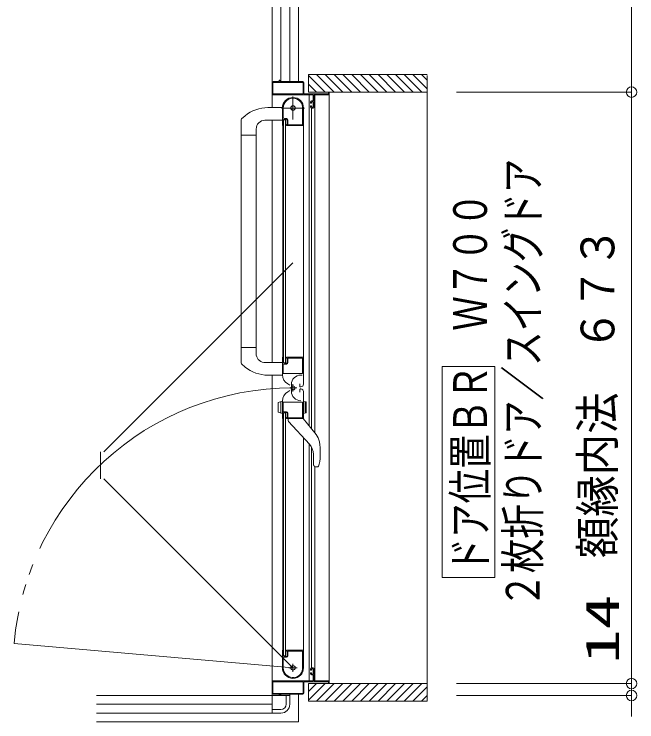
# Model space of a CAD drawing. Units: millimetres on the paper. Extents: x -305 to 305, y -152 to 152.
# Drawn here: x -48.11 to -12.68, y 8.57 to 48.84 of the extents above; entities that cross this region are included whole.
import ezdxf
from ezdxf.enums import TextEntityAlignment as Align

# ---------------------------------------------------------------- set-up
doc = ezdxf.new("R2010")
doc.units = ezdxf.units.MM
doc.linetypes.add('LONG_CHAIN', pattern=[21, 18, -1, 1, -1])
doc.linetypes.add('LONG_DOUBLE_CHAIN', pattern=[21.8, 18, -1, 0.6, -0.6, 0.6, -1])
doc.layers.add('0-0_0', color=7, linetype='Continuous', lineweight=9)
doc.layers.add('0-1_VIEW0001', color=7, linetype='Continuous', lineweight=9)
doc.styles.add('ＭＳ ゴシック', font='')
doc.styles.get('ＭＳ ゴシック').set_extended_font_data('MS Gothic')

# ---------------------------------------------------------------- blocks, each defined once
blk = doc.blocks.new('_ORIGIN')
at = {"layer": '0-0_0'}
blk.add_line((0, 0), (-1, 0), dxfattribs=at)
blk.add_circle((0, 0), 0.5, dxfattribs=at)

msp = doc.modelspace()

# ---------------------------------------------------------------- linework, layer by layer
at = {"layer": '0-0_0'}
for p, q in [((-12.984, 79.474), (-12.984, 45.004)), ((-22.945, 44.404), (-12.984, 44.404)), ((-22.945, 44.404), (-12.984, 44.404)), ((-12.984, 43.804), (-12.984, 11.354)), ((-12.984, 10.754), (-12.984, 16.001)), ((-12.984, 11.354), (-12.984, 11.954)), ((-22.945, 10.754), (-12.984, 10.754)), ((-22.945, 10.754), (-12.984, 10.754)), ((-12.984, 10.754), (-12.984, 10.074)), ((-22.945, 10.074), (-12.984, 10.074)), ((-12.984, 9.474), (-12.984, 8.874))]:
    msp.add_line(p, q, dxfattribs=at)
at = {"layer": '0-1_VIEW0001', "linetype": 'LONG_DOUBLE_CHAIN'}
for p, q in [((-31.934, 81.574), (-31.934, 44.999)), ((-32.249, 34.695), (-43.01, 23.935)), ((-43.21, 23.935), (-43.21, 22.409)), ((-32.249, 11.649), (-43.01, 22.409)), ((-48.114, 13.037), (-32.249, 11.649)), ((-31.934, 10.149), (-31.934, 8.574)), ((-43.434, 8.574), (-31.934, 8.574))]:
    msp.add_line(p, q, dxfattribs=at)
at = {"layer": '0-1_VIEW0001'}
for p, q in [((-33.434, 44.949), (-33.434, 81.074)), ((-32.934, 44.999), (-32.934, 80.074)), ((-32.434, 44.999), (-32.434, 80.074)), ((-32.434, 80.074), (-32.434, 44.999)), ((-24.609, 45.399), (-31.359, 45.399)), ((-31.359, 44.399), (-31.359, 45.399)), ((-30.41, 44.399), (-31.359, 45.349)), ((-29.91, 44.399), (-30.909, 45.399)), ((-29.41, 44.399), (-30.409, 45.399)), ((-28.91, 44.399), (-29.909, 45.399)), ((-28.409, 44.399), (-29.409, 45.399)), ((-27.909, 44.399), (-28.909, 45.399)), ((-27.409, 44.399), (-28.409, 45.399)), ((-26.909, 44.399), (-27.909, 45.399)), ((-26.409, 44.399), (-27.409, 45.399)), ((-25.909, 44.399), (-26.909, 45.399)), ((-25.414, 44.399), (-26.414, 45.399)), ((-24.919, 44.399), (-25.919, 45.399)), ((-24.609, 44.583), (-25.424, 45.399)), ((-24.609, 45.078), (-24.929, 45.399)), ((-24.609, 45.348), (-24.609, 9.749)), ((-33.434, 44.951), (-33.434, 43.524)), ((-33.389, 44.314), (-33.389, 44.939)), ((-33.384, 44.999), (-33.049, 44.999)), ((-33.374, 44.954), (-31.694, 44.954)), ((-33.034, 45.014), (-33.034, 45.064)), ((-33.024, 45.074), (-33.004, 45.074)), ((-32.994, 45.064), (-32.994, 45.014)), ((-32.979, 44.999), (-31.684, 44.999)), ((-31.679, 44.939), (-31.679, 44.314)), ((-31.634, 44.949), (-31.634, 44.314)), ((-30.91, 44.399), (-31.359, 44.849)), ((-31.694, 44.299), (-33.374, 44.299)), ((-31.619, 44.299), (-30.249, 44.299)), ((-24.609, 44.399), (-31.359, 44.399)), ((-30.234, 44.314), (-30.234, 44.384)), ((-30.184, 44.384), (-30.184, 44.264)), ((-31.114, 44.249), (-33.409, 44.249)), ((-31.328, 25.403), (-31.328, 44.249)), ((-31.199, 43.899), (-31.114, 43.899)), ((-31.099, 43.914), (-31.099, 44.234)), ((-31.049, 44.234), (-31.049, 43.549)), ((-30.199, 44.249), (-31.034, 44.249)), ((-31.011, 25.019), (-31.011, 44.249)), ((-30.184, 10.899), (-30.184, 44.249)), ((-33.677, 43.523), (-32.859, 43.526)), ((-32.849, 42.514), (-32.849, 43.499)), ((-32.804, 42.969), (-32.804, 43.499)), ((-31.699, 43.572), (-31.699, 42.559)), ((-31.649, 43.499), (-31.649, 29.324)), ((-31.249, 43.794), (-31.249, 43.849)), ((-31.249, 43.549), (-31.249, 43.614)), ((-31.214, 43.779), (-31.234, 43.779)), ((-31.234, 43.629), (-31.214, 43.629)), ((-31.199, 43.839), (-31.199, 43.794)), ((-31.199, 43.614), (-31.199, 43.569)), ((-31.099, 43.499), (-31.199, 43.499)), ((-31.188, 25.234), (-31.188, 43.499)), ((-31.114, 43.854), (-31.184, 43.854)), ((-31.184, 43.554), (-31.114, 43.554)), ((-31.099, 43.569), (-31.099, 43.839)), ((-35.199, 41.948), (-35.199, 42.809)), ((-34.973, 43.062), (-35.172, 42.878)), ((-33.844, 42.803), (-32.849, 42.803)), ((-33.434, 42.799), (-33.434, 29.024)), ((-32.684, 42.824), (-32.784, 42.824)), ((-32.784, 28.999), (-32.784, 42.824)), ((-32.634, 42.849), (-32.759, 42.849)), ((-32.614, 42.894), (-32.729, 42.894)), ((-32.684, 28.999), (-32.684, 42.824)), ((-32.584, 42.574), (-32.584, 42.799)), ((-32.539, 42.559), (-32.539, 42.819)), ((-34.344, 41.948), (-34.344, 42.303)), ((-32.834, 29.324), (-32.834, 42.499)), ((-32.808, 42.499), (-32.834, 42.499)), ((-32.786, 42.52), (-32.795, 42.506)), ((-32.624, 42.528), (-32.624, 42.534)), ((-32.614, 42.506), (-32.622, 42.52)), ((-31.659, 42.499), (-32.601, 42.499)), ((-31.709, 42.549), (-32.529, 42.549)), ((-35.199, 41.948), (-35.199, 29.013)), ((-34.344, 41.948), (-35.199, 41.948)), ((-34.349, 41.948), (-34.349, 29.874)), ((-34.344, 29.874), (-35.199, 29.874)), ((-34.344, 29.874), (-34.344, 29.519)), ((-33.914, 29.024), (-32.859, 29.024)), ((-32.849, 29.309), (-32.849, 28.322)), ((-32.834, 29.324), (-32.808, 29.324)), ((-32.795, 29.316), (-32.786, 29.302)), ((-32.784, 28.999), (-32.684, 28.999)), ((-32.624, 29.289), (-32.624, 29.295)), ((-32.622, 29.302), (-32.614, 29.316)), ((-31.649, 29.324), (-32.601, 29.324)), ((-32.584, 29.024), (-32.584, 29.249)), ((-32.539, 29.009), (-32.539, 29.259)), ((-32.524, 29.274), (-31.709, 29.274)), ((-31.699, 29.264), (-31.699, 28.404)), ((-31.649, 29.355), (-31.649, 27.784)), ((-34.974, 28.762), (-35.172, 28.945)), ((-32.804, 28.409), (-32.804, 28.859)), ((-32.759, 28.974), (-32.634, 28.974)), ((-32.729, 28.934), (-32.614, 28.934)), ((-20.755, 28.785), (-23.755, 28.785)), ((-23.755, 16.785), (-23.755, 28.785)), ((-20.755, 16.785), (-20.755, 28.785)), ((-33.677, 28.299), (-32.859, 28.296)), ((-33.434, 9.074), (-33.434, 28.298)), ((-33.434, 28.298), (-33.434, 10.199)), ((-31.709, 28.394), (-32.789, 28.394)), ((-31.723, 28.304), (-31.803, 28.304)), ((-32.419, 27.728), (-32.549, 27.803)), ((-31.854, 27.659), (-31.854, 27.809)), ((-32.419, 27.42), (-32.549, 27.345)), ((-32.343, 27.764), (-32.343, 27.384)), ((-31.854, 27.489), (-31.854, 27.339)), ((-31.799, 27.634), (-31.829, 27.634)), ((-31.799, 27.514), (-31.829, 27.514)), ((-31.649, 25.793), (-31.649, 27.364)), ((-33.099, 26.699), (-33.099, 26.248)), ((-32.849, 26.823), (-33.044, 26.771)), ((-32.949, 26.15), (-32.949, 26.796)), ((-32.849, 25.839), (-32.849, 26.825)), ((-32.804, 26.739), (-32.804, 26.289)), ((-31.709, 26.754), (-32.789, 26.754)), ((-31.699, 25.884), (-31.699, 26.744)), ((-31.549, 26.15), (-31.549, 26.796)), ((-31.499, 26.756), (-31.499, 26.19)), ((-32.849, 26.123), (-33.044, 26.175)), ((-32.759, 26.174), (-32.634, 26.174)), ((-32.729, 26.214), (-32.614, 26.214)), ((-32.834, 25.824), (-32.834, 12.649)), ((-32.834, 25.824), (-32.808, 25.824)), ((-32.795, 25.831), (-32.786, 25.845)), ((-32.784, 26.149), (-32.784, 12.324)), ((-32.784, 26.149), (-32.684, 26.149)), ((-32.684, 26.149), (-32.684, 12.324)), ((-32.624, 25.859), (-32.624, 25.853)), ((-32.622, 25.845), (-32.614, 25.831)), ((-32.601, 25.824), (-31.659, 25.824)), ((-32.584, 26.124), (-32.584, 25.899)), ((-32.539, 26.139), (-32.539, 25.889)), ((-32.524, 25.874), (-31.709, 25.874)), ((-32.524, 25.824), (-32.524, 25.733)), ((-30.936, 24.928), (-31.674, 25.824)), ((-31.649, 26.123), (-31.525, 26.156)), ((-32.495, 25.662), (-31.317, 24.374)), ((-31.649, 11.649), (-31.649, 24.737)), ((-31.328, 10.899), (-31.328, 24.385)), ((-31.188, 11.649), (-31.188, 24.189)), ((-31.09, 23.79), (-31.09, 23.271)), ((-31.029, 23.109), (-31.027, 23.107)), ((-31.011, 10.899), (-31.011, 23.074)), ((-30.952, 23.074), (-30.87, 23.074)), ((-30.828, 23.087), (-30.8, 23.122)), ((-30.828, 23.087), (-30.828, 23.087)), ((-30.756, 23.237), (-30.8, 23.122)), ((-20.755, 16.785), (-23.755, 16.785)), ((-32.849, 12.634), (-32.849, 11.649)), ((-32.808, 12.649), (-32.834, 12.649)), ((-32.786, 12.627), (-32.795, 12.641)), ((-32.624, 12.62), (-32.624, 12.614)), ((-32.614, 12.641), (-32.622, 12.627)), ((-31.659, 12.649), (-32.601, 12.649)), ((-32.584, 12.574), (-32.584, 12.349)), ((-32.539, 12.589), (-32.539, 12.329)), ((-31.709, 12.599), (-32.529, 12.599)), ((-31.699, 11.575), (-31.699, 12.589)), ((-32.804, 12.179), (-32.804, 11.649)), ((-32.684, 12.324), (-32.784, 12.324)), ((-32.634, 12.299), (-32.759, 12.299)), ((-32.614, 12.254), (-32.729, 12.254)), ((-31.249, 11.599), (-31.249, 11.534)), ((-31.249, 11.354), (-31.249, 11.299)), ((-31.234, 11.519), (-31.214, 11.519)), ((-31.214, 11.369), (-31.234, 11.369)), ((-31.099, 11.649), (-31.199, 11.649)), ((-31.199, 11.534), (-31.199, 11.579)), ((-31.199, 11.309), (-31.199, 11.354)), ((-31.184, 11.594), (-31.114, 11.594)), ((-31.114, 11.294), (-31.184, 11.294)), ((-31.099, 11.579), (-31.099, 11.309)), ((-31.049, 10.914), (-31.049, 11.599)), ((-31.114, 10.899), (-33.409, 10.899)), ((-31.199, 11.249), (-31.114, 11.249)), ((-31.099, 11.234), (-31.099, 10.914)), ((-30.199, 10.899), (-31.034, 10.899)), ((-30.184, 10.764), (-30.184, 10.884)), ((-33.389, 10.834), (-33.389, 10.209)), ((-31.694, 10.849), (-33.374, 10.849)), ((-31.679, 10.209), (-31.679, 10.834)), ((-31.634, 10.199), (-31.634, 10.834)), ((-31.619, 10.849), (-30.249, 10.849)), ((-24.609, 10.749), (-31.359, 10.749)), ((-30.41, 10.749), (-31.359, 9.799)), ((-30.91, 10.749), (-31.359, 10.299)), ((-29.91, 10.749), (-30.909, 9.749)), ((-29.41, 10.749), (-30.409, 9.749)), ((-30.234, 10.834), (-30.234, 10.764)), ((-28.91, 10.749), (-29.909, 9.749)), ((-28.409, 10.749), (-29.409, 9.749)), ((-27.91, 10.749), (-28.909, 9.749)), ((-27.409, 10.749), (-28.409, 9.749)), ((-26.909, 10.749), (-27.909, 9.749)), ((-26.409, 10.749), (-27.409, 9.749)), ((-25.909, 10.749), (-26.909, 9.749)), ((-25.414, 10.749), (-26.414, 9.749)), ((-24.92, 10.749), (-25.919, 9.749)), ((-24.609, 10.564), (-25.425, 9.749)), ((-32.434, 10.074), (-43.434, 10.074)), ((-33.384, 10.149), (-33.049, 10.149)), ((-33.374, 10.194), (-31.694, 10.194)), ((-33.034, 10.134), (-33.034, 10.084)), ((-33.024, 10.074), (-33.004, 10.074)), ((-32.994, 10.084), (-32.994, 10.134)), ((-32.979, 10.149), (-31.684, 10.149)), ((-32.934, 10.074), (-32.934, 10.149)), ((-32.834, 10.074), (-32.434, 10.074)), ((-32.634, 10.074), (-32.634, 9.574)), ((-32.434, 10.074), (-32.434, 10.149)), ((-32.434, 10.149), (-32.434, 10.074)), ((-32.434, 10.074), (-32.434, 9.574)), ((-24.609, 10.069), (-24.93, 9.749)), ((-33.434, 9.574), (-43.434, 9.574)), ((-33.434, 9.074), (-33.434, 9.474)), ((-32.934, 9.274), (-33.434, 9.274)), ((-33.434, 9.074), (-43.434, 9.074)), ((-43.434, 9.074), (-33.434, 9.074)), ((-33.434, 9.074), (-32.934, 9.074))]:
    msp.add_line(p, q, dxfattribs=at)
at = {"layer": '0-1_VIEW0001', "linetype": 'LONG_CHAIN'}
for p, q in [((-32.249, 42.849), (-32.249, 44.149)), ((-32.899, 43.499), (-31.599, 43.499)), ((-32.249, 27.786), (-32.249, 27.361)), ((-32.037, 27.574), (-32.428, 27.574)), ((-32.249, 11.419), (-32.249, 11.879)), ((-32.019, 11.649), (-32.479, 11.649))]:
    msp.add_line(p, q, dxfattribs=at)
at = {"layer": '0-1_VIEW0001', "color": 5}
msp.add_line((-31.359, 10.749), (-24.609, 10.749), dxfattribs=at)
at = {"layer": '0-1_VIEW0001'}
for points in [[(-31.649, 26.123), (-31.649, 26.823), (-31.525, 26.79)], [(-31.082, 23.209), (-31.083, 23.214), (-31.084, 23.218), (-31.085, 23.222), (-31.086, 23.226), (-31.087, 23.23), (-31.087, 23.235), (-31.088, 23.239), (-31.089, 23.243), (-31.089, 23.248), (-31.09, 23.252), (-31.09, 23.254), (-31.09, 23.257), (-31.09, 23.259), (-31.09, 23.261), (-31.09, 23.263), (-31.09, 23.265), (-31.09, 23.267), (-31.09, 23.269), (-31.09, 23.272), (-31.09, 23.274)], [(-31.029, 23.11), (-31.03, 23.111), (-31.031, 23.112), (-31.032, 23.113), (-31.033, 23.114), (-31.034, 23.115), (-31.035, 23.116), (-31.036, 23.118), (-31.037, 23.119), (-31.038, 23.12), (-31.039, 23.122), (-31.04, 23.123), (-31.041, 23.124), (-31.042, 23.126), (-31.043, 23.127), (-31.044, 23.129), (-31.045, 23.13), (-31.046, 23.132), (-31.047, 23.134), (-31.049, 23.135), (-31.051, 23.138), (-31.053, 23.141), (-31.054, 23.145), (-31.056, 23.148), (-31.058, 23.151), (-31.06, 23.155), (-31.062, 23.158), (-31.064, 23.162), (-31.066, 23.166), (-31.068, 23.17), (-31.069, 23.173), (-31.071, 23.177), (-31.073, 23.181), (-31.074, 23.185), (-31.076, 23.189), (-31.077, 23.193), (-31.078, 23.197), (-31.08, 23.201), (-31.081, 23.205), (-31.082, 23.209)], [(-30.87, 23.074), (-30.868, 23.074), (-30.866, 23.074), (-30.864, 23.074), (-30.861, 23.075), (-30.859, 23.075), (-30.857, 23.075), (-30.855, 23.076), (-30.853, 23.076), (-30.85, 23.077), (-30.848, 23.077), (-30.846, 23.078), (-30.844, 23.078), (-30.842, 23.079), (-30.839, 23.08), (-30.837, 23.081), (-30.835, 23.082), (-30.833, 23.083), (-30.831, 23.084), (-30.83, 23.085), (-30.828, 23.087)], [(-24.609, 9.749), (-31.359, 9.749), (-31.359, 10.749)]]:
    msp.add_lwpolyline(points, dxfattribs=at)
for centre, radius in [((-32.249, 43.499), 0.125), ((-32.249, 27.574), 0.113), ((-32.249, 11.649), 0.125)]:
    msp.add_circle(centre, radius, dxfattribs=at)
for centre, radius, start, end in [((-33.384, 44.949), 0.05, 90, 180), ((-33.374, 44.939), 0.015, 90, 180), ((-33.049, 45.014), 0.015, 270, 0), ((-33.024, 45.064), 0.01, 90, 180), ((-33.004, 45.064), 0.01, 0, 90), ((-32.979, 45.014), 0.015, 180, 270), ((-31.694, 44.939), 0.015, 0, 90), ((-31.684, 44.949), 0.05, 0, 90), ((-33.374, 44.314), 0.015, 180, 270), ((-31.694, 44.314), 0.015, 270, 0), ((-31.619, 44.314), 0.015, 180, 270), ((-30.249, 44.314), 0.015, 270, 0), ((-30.219, 44.384), 0.015, 90, 180), ((-30.199, 44.384), 0.015, 0, 90), ((-33.409, 44.274), 0.025, 180, 270), ((-32.249, 43.499), 0.6, 0, 180), ((-32.249, 43.499), 0.555, 7.7671, 180), ((-31.199, 43.849), 0.05, 90, 180), ((-31.114, 44.234), 0.015, 0, 90), ((-31.114, 43.914), 0.015, 270, 0), ((-31.034, 44.234), 0.015, 90, 180), ((-30.199, 44.264), 0.015, 270, 0), ((-33.67, 41.453), 2.07, 90.2, 129.0242), ((-31.709, 43.572), 0.01, 0, 7.7671), ((-31.234, 43.794), 0.015, 180, 270), ((-31.234, 43.614), 0.015, 90, 180), ((-31.199, 43.549), 0.05, 180, 270), ((-31.214, 43.794), 0.015, 270, 0), ((-31.214, 43.614), 0.015, 0, 90), ((-31.184, 43.839), 0.015, 90, 180), ((-31.184, 43.569), 0.015, 180, 270), ((-31.114, 43.839), 0.015, 0, 90), ((-31.114, 43.569), 0.015, 270, 0), ((-31.099, 43.549), 0.05, 270, 0), ((-35.099, 42.809), 0.1, 136.5276, 180), ((-33.844, 42.303), 0.5, 90, 180), ((-32.729, 42.969), 0.075, 180, 270), ((-32.759, 42.824), 0.025, 90, 180), ((-32.634, 42.799), 0.05, 0, 90), ((-32.614, 42.819), 0.075, 0, 90), ((-32.834, 42.514), 0.015, 180, 270), ((-32.808, 42.514), 0.015, 270, 329.0362), ((-32.799, 42.528), 0.015, 329.0362, 0), ((-32.609, 42.534), 0.015, 90, 180), ((-32.609, 42.528), 0.015, 180, 210.9638), ((-32.601, 42.514), 0.015, 210.9638, 270), ((-32.609, 42.574), 0.025, 270, 0), ((-32.529, 42.559), 0.01, 180, 270), ((-31.709, 42.559), 0.01, 270, 0), ((-31.659, 42.509), 0.01, 270, 0), ((-33.844, 29.519), 0.5, 180, 262.0444), ((-35.099, 29.014), 0.1, 180, 223.4724), ((-32.834, 29.309), 0.015, 90, 180), ((-32.808, 29.309), 0.015, 30.9638, 90), ((-32.799, 29.295), 0.015, 0, 30.9638), ((-32.759, 28.999), 0.025, 180, 270), ((-32.634, 29.024), 0.05, 270, 0), ((-32.609, 29.295), 0.015, 149.0362, 180), ((-32.609, 29.289), 0.015, 180, 270), ((-32.601, 29.309), 0.015, 90, 149.0362), ((-32.614, 29.009), 0.075, 270, 0), ((-32.609, 29.249), 0.025, 0, 90), ((-32.524, 29.259), 0.015, 90, 180), ((-31.709, 29.264), 0.01, 0, 90), ((-31.659, 29.314), 0.01, 0, 90), ((-33.67, 30.369), 2.07, 230.9419, 269.8), ((-32.729, 28.859), 0.075, 90, 180), ((-32.249, 28.322), 0.6, 180, 240), ((-32.789, 28.409), 0.015, 180, 270), ((-31.803, 27.764), 0.54, 90, 180), ((-31.709, 28.404), 0.01, 270, 0), ((-31.799, 27.784), 0.15, 270, 0), ((-31.803, 27.384), 0.54, 180, 270), ((-31.829, 27.659), 0.025, 180, 270), ((-31.829, 27.489), 0.025, 90, 180), ((-31.799, 27.364), 0.15, 0, 90), ((-32.249, 26.825), 0.6, 120, 180), ((-33.024, 26.699), 0.075, 105, 180), ((-32.789, 26.739), 0.015, 90, 180), ((-31.709, 26.744), 0.01, 0, 90), ((-31.534, 26.756), 0.035, 0, 75), ((-33.024, 26.248), 0.075, 180, 255), ((-32.729, 26.289), 0.075, 180, 270), ((-32.759, 26.149), 0.025, 90, 180), ((-32.634, 26.124), 0.05, 0, 90), ((-32.614, 26.139), 0.075, 0, 90), ((-31.534, 26.19), 0.035, 285, 0), ((-32.834, 25.839), 0.015, 180, 270), ((-32.808, 25.839), 0.015, 270, 329.0362), ((-32.799, 25.853), 0.015, 329.0362, 0), ((-32.609, 25.859), 0.015, 90, 180), ((-32.609, 25.853), 0.015, 180, 210.9638), ((-32.601, 25.839), 0.015, 210.9638, 270), ((-32.609, 25.899), 0.025, 270, 0), ((-32.524, 25.889), 0.015, 180, 270), ((-31.709, 25.884), 0.01, 270, 0), ((-31.659, 25.834), 0.01, 270, 0), ((-32.424, 25.733), 0.1, 180, 222.4362), ((-31.631, 24.356), 0.9, 9.2884, 39.5), ((-31.955, 23.79), 0.865, 0, 42.4362), ((-34.364, 23.909), 3.67, 349.4547, 9.2884), ((-30.952, 23.174), 0.1, 221.8103, 270), ((-32.834, 12.634), 0.015, 90, 180), ((-32.808, 12.634), 0.015, 30.9638, 90), ((-32.799, 12.62), 0.015, 0, 30.9638), ((-32.609, 12.62), 0.015, 149.0362, 180), ((-32.609, 12.614), 0.015, 180, 270), ((-32.601, 12.634), 0.015, 90, 149.0362), ((-32.609, 12.574), 0.025, 0, 90), ((-32.529, 12.589), 0.01, 90, 180), ((-31.709, 12.589), 0.01, 0, 90), ((-31.659, 12.639), 0.01, 0, 90), ((-32.729, 12.179), 0.075, 90, 180), ((-32.759, 12.324), 0.025, 180, 270), ((-32.634, 12.349), 0.05, 270, 0), ((-32.614, 12.329), 0.075, 270, 0), ((-31.664, 11.748), 0.015, 0, 2.6935), ((-32.249, 11.649), 0.6, 180, 0), ((-32.249, 11.649), 0.555, 180, 352.2329), ((-31.709, 11.575), 0.01, 352.2329, 0), ((-31.199, 11.599), 0.05, 90, 180), ((-31.234, 11.534), 0.015, 180, 270), ((-31.234, 11.354), 0.015, 90, 180), ((-31.199, 11.299), 0.05, 180, 270), ((-31.214, 11.534), 0.015, 270, 0), ((-31.214, 11.354), 0.015, 0, 90), ((-31.184, 11.579), 0.015, 90, 180), ((-31.184, 11.309), 0.015, 180, 270), ((-31.114, 11.579), 0.015, 0, 90), ((-31.114, 11.309), 0.015, 270, 0), ((-31.099, 11.599), 0.05, 0, 90), ((-33.409, 10.874), 0.025, 90, 180), ((-31.114, 11.234), 0.015, 0, 90), ((-31.114, 10.914), 0.015, 270, 0), ((-31.034, 10.914), 0.015, 180, 270), ((-30.199, 10.884), 0.015, 0, 90), ((-33.374, 10.834), 0.015, 90, 180), ((-31.694, 10.834), 0.015, 0, 90), ((-31.619, 10.834), 0.015, 90, 180), ((-30.249, 10.834), 0.015, 0, 90), ((-30.219, 10.764), 0.015, 180, 270), ((-30.199, 10.764), 0.015, 270, 0), ((-33.384, 10.199), 0.05, 180, 270), ((-33.374, 10.209), 0.015, 180, 270), ((-33.049, 10.134), 0.015, 0, 90), ((-33.024, 10.084), 0.01, 180, 270), ((-33.004, 10.084), 0.01, 270, 0), ((-32.979, 10.134), 0.015, 90, 180), ((-31.694, 10.209), 0.015, 270, 0), ((-31.684, 10.199), 0.05, 270, 0), ((-32.934, 9.574), 0.5, 270, 0), ((-32.934, 9.574), 0.3, 270, 0)]:
    msp.add_arc(centre, radius, start, end, dxfattribs=at)
at = {"layer": '0-1_VIEW0001', "linetype": 'LONG_DOUBLE_CHAIN'}
msp.add_arc((-32.249, 11.649), 15.925, 90, 175, dxfattribs=at)

# ---------------------------------------------------------------- block references
at = {"layer": '0-0_0', "xscale": 0.6, "yscale": 0.6}
for p, rotation in [((-12.984, 44.404), 270), ((-12.984, 44.404), 90), ((-12.984, 10.754), 270), ((-12.984, 10.754), 270), ((-12.984, 10.074), 90)]:
    msp.add_blockref('_ORIGIN', p, dxfattribs=dict(at, rotation=rotation))

# ---------------------------------------------------------------- texts
at = {"layer": '0-0_0', "style": 'ＭＳ ゴシック'}
for s, width, p in [('額縁内法\u3000６７３', 0.9, (-13.386, 17.886)), ('14', 1.5, (-13.114, 11.882))]:
    msp.add_text(s, height=1.921, rotation=90, dxfattribs=dict(at, width=width)).set_placement(p, align=Align.BOTTOM_LEFT)
at = {"layer": '0-1_VIEW0001', "style": 'ＭＳ ゴシック', "width": 0.75}
for s, p in [('２枚折りドア／スイングドア', (-17.638, 15.07)), ('ドア位置ＢＲ\u3000Ｗ７００', (-20.635, 17.07))]:
    msp.add_text(s, height=1.921, rotation=90, dxfattribs=at).set_placement(p, align=Align.BOTTOM_LEFT)

doc.saveas('drawing.dxf')
